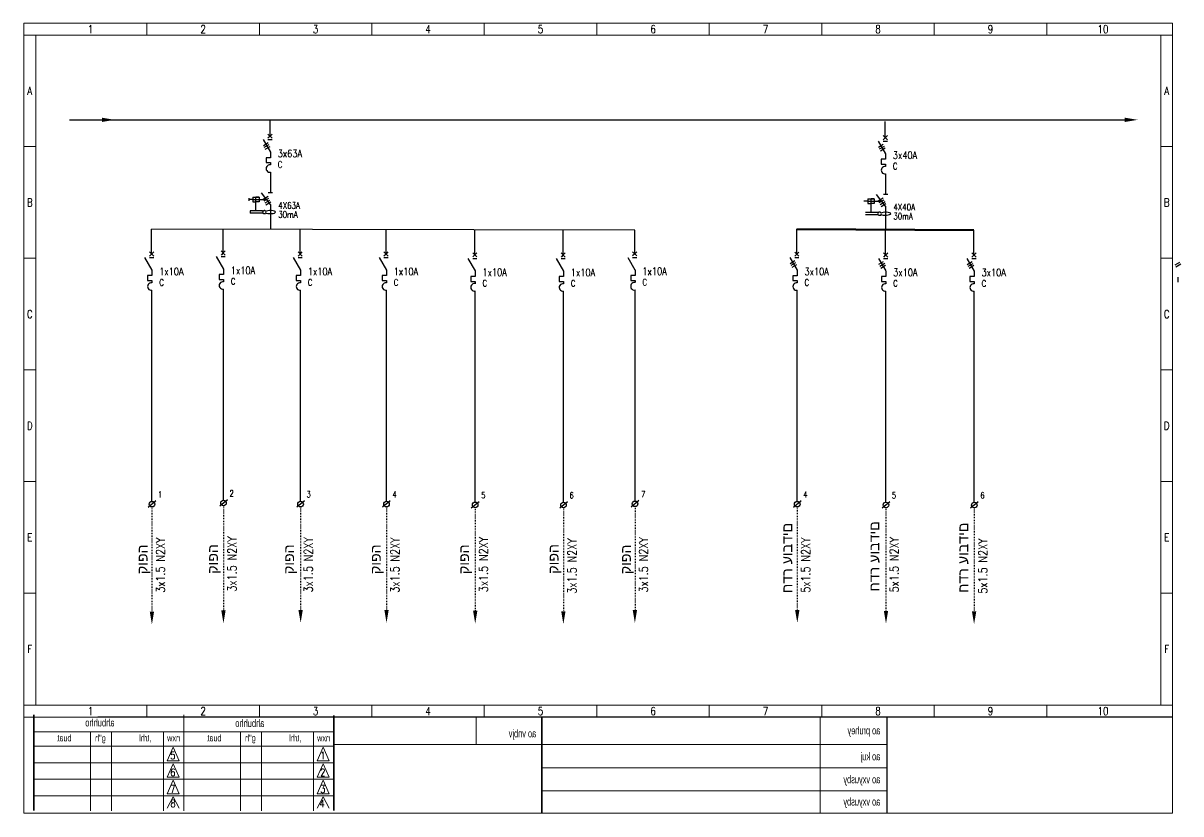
# Model space of a CAD drawing. Header units: millimetres. Extents: x 46170 to 87148, y 12751 to 40933.
# Drawn here: x 74062 to 78553, y 28488 to 31556 of the extents above; entities that cross this region are included whole.
import ezdxf
from ezdxf.enums import TextEntityAlignment as Align

# ---------------------------------------------------------------- set-up
doc = ezdxf.new("R2010")
doc.units = ezdxf.units.MM
doc.linetypes.add('ACAD_ISO03W100', pattern=[30, 12, -18])
doc.layers.add('A3', color=3, linetype='Continuous')
doc.styles.add('ROMANS', font='romans.shx')
doc.styles.get("Standard").update_dxf_attribs({"font": 'arial.ttf'})
doc.styles.add('TECHNO_M', font='techno_m.shx')

msp = doc.modelspace()

# ---------------------------------------------------------------- linework, layer by layer
at = {"color": 7, "linetype": 'ByBlock', "lineweight": 13, "ltscale": 2}
for p, q in [((74064, 28490.6), (74064, 31555.9)), ((74064, 31555.9), (78521.2, 31555.9)), ((74064, 28490.6), (74064, 31555.9)), ((74064, 31555.9), (78521.2, 31555.9)), ((78475.1, 31509.3), (78475.1, 28909.9)), ((74064, 28909.9), (78521.2, 28909.9)), ((74685, 28872.3), (74685, 28499.6)), ((75819.7, 28862.3), (75819.7, 28757.1)), ((77153.7, 28861.1), (77153.7, 28490.6)), ((74323.1, 28806.6), (74323.1, 28499.6)), ((74404.9, 28806.6), (74404.9, 28499.6)), ((74605.7, 28806.6), (74605.7, 28499.6)), ((74905, 28806.6), (74905, 28499.6)), ((74986.8, 28806.6), (74986.8, 28499.6)), ((75187.5, 28806.6), (75187.5, 28499.6))]:
    msp.add_line(p, q, dxfattribs=at)
at = {"color": 7, "linetype": 'ByBlock', "lineweight": 13}
for p, q in [((74541.6, 31555.9), (74541.6, 31509.3)), ((74541.6, 31555.9), (74541.6, 31509.3)), ((74541.6, 31555.9), (74541.6, 31509.3)), ((74541.6, 31555.9), (74541.6, 31509.3)), ((74978, 31555.9), (74978, 31509.3)), ((74978, 31555.9), (74978, 31509.3)), ((74978, 31555.9), (74978, 31509.3)), ((74978, 31555.9), (74978, 31509.3)), ((75414.4, 31555.9), (75414.4, 31509.3)), ((75414.4, 31555.9), (75414.4, 31509.3)), ((75414.4, 31555.9), (75414.4, 31509.3)), ((75414.4, 31555.9), (75414.4, 31509.3)), ((75850.8, 31555.9), (75850.8, 31509.3)), ((75850.8, 31555.9), (75850.8, 31509.3)), ((75850.8, 31555.9), (75850.8, 31509.3)), ((75850.8, 31555.9), (75850.8, 31509.3)), ((76287.2, 31555.9), (76287.2, 31509.3)), ((76287.2, 31555.9), (76287.2, 31509.3)), ((76287.2, 31555.9), (76287.2, 31509.3)), ((76287.2, 31555.9), (76287.2, 31509.3)), ((76723.6, 31555.9), (76723.6, 31509.3)), ((76723.6, 31555.9), (76723.6, 31509.3)), ((77160, 31555.9), (77160, 31509.3)), ((77160, 31555.9), (77160, 31509.3)), ((77596.4, 31555.9), (77596.4, 31509.3)), ((77596.4, 31555.9), (77596.4, 31509.3)), ((78032.8, 31555.9), (78032.8, 31509.3)), ((78032.8, 31555.9), (78032.8, 31509.3)), ((74064, 31509.3), (78521.2, 31509.3)), ((74064, 31076.7), (74110.1, 31076.7)), ((78475.1, 31076.7), (78521.2, 31076.7)), ((74064, 30643.5), (74110.1, 30643.5)), ((78475.1, 30643.5), (78521.2, 30643.5)), ((74064, 30210.4), (74110.1, 30210.4)), ((78475.1, 30210.4), (78521.2, 30210.4)), ((74064, 29777.2), (74110.1, 29777.2)), ((74064, 29777.2), (74110.1, 29777.2)), ((78475.1, 29777.2), (78521.2, 29777.2)), ((74064, 29344), (74110.1, 29344)), ((78475.1, 29344), (78521.2, 29344)), ((74541.6, 28909.9), (74541.6, 28863.3)), ((74541.6, 28909.9), (74541.6, 28863.3)), ((74541.6, 28909.9), (74541.6, 28863.3)), ((74541.6, 28909.9), (74541.6, 28863.3)), ((74978, 28909.9), (74978, 28863.3)), ((74978, 28909.9), (74978, 28863.3)), ((74978, 28909.9), (74978, 28863.3)), ((74978, 28909.9), (74978, 28863.3)), ((75414.4, 28909.9), (75414.4, 28863.3)), ((75414.4, 28909.9), (75414.4, 28863.3)), ((75414.4, 28909.9), (75414.4, 28863.3)), ((75414.4, 28909.9), (75414.4, 28863.3)), ((75850.8, 28909.9), (75850.8, 28863.3)), ((75850.8, 28909.9), (75850.8, 28863.3)), ((75850.8, 28909.9), (75850.8, 28863.3)), ((75850.8, 28909.9), (75850.8, 28863.3)), ((76287.2, 28909.9), (76287.2, 28863.3)), ((76287.2, 28909.9), (76287.2, 28863.3)), ((76287.2, 28909.9), (76287.2, 28863.3)), ((76287.2, 28909.9), (76287.2, 28863.3)), ((76723.6, 28909.9), (76723.6, 28863.3)), ((76723.6, 28909.9), (76723.6, 28863.3)), ((77160, 28909.9), (77160, 28863.3)), ((77160, 28909.9), (77160, 28863.3)), ((77596.4, 28909.9), (77596.4, 28863.3)), ((77596.4, 28909.9), (77596.4, 28863.3)), ((78032.8, 28909.9), (78032.8, 28863.3)), ((78032.8, 28909.9), (78032.8, 28863.3))]:
    msp.add_line(p, q, dxfattribs=at)
at = {"color": 7, "linetype": 'Continuous', "lineweight": 13}
for p, q in [((74110.1, 31509.3), (74110.1, 28909.9)), ((75266.9, 28806.6), (74103.1, 28806.6)), ((74685, 28806.6), (74685, 28806.6)), ((75266.9, 28806.6), (75266.9, 28806.6)), ((75266.9, 28750.2), (74103.1, 28750.2)), ((77413.1, 28757.1), (75266.9, 28757.1)), ((75266.9, 28686.1), (74103.1, 28686.1)), ((75266.9, 28622.1), (74103.1, 28622.1)), ((75266.9, 28558), (74103.1, 28558)), ((74685, 28558), (74685, 28558))]:
    msp.add_line(p, q, dxfattribs=at)
at = {"color": 0, "linetype": 'ByBlock', "ltscale": 2}
for p, q in [((74240.8, 31180.8), (78335.7, 31180.8)), ((75019.6, 31117.5), (75019.6, 31180.8)), ((77406.2, 31111.2), (77406.2, 31174.4)), ((74559.9, 30659.8), (74560.1, 30756.2)), ((76434.4, 30752.4), (74560.1, 30756.2)), ((74837.4, 30664.2), (74837.6, 30756.2)), ((75136.3, 30659.9), (75136.5, 30756.3)), ((75469.6, 30659.9), (75469.8, 30756.3)), ((75813.8, 30656.8), (75814, 30753.2)), ((76156.7, 30656.3), (76156.8, 30752.7)), ((76434.2, 30660.7), (76434.4, 30752.7)), ((77063.3, 30659.6), (77063.5, 30756)), ((77407.5, 30656.5), (77407.6, 30752.9)), ((77750.3, 30656), (77750.5, 30752.4))]:
    msp.add_line(p, q, dxfattribs=at)
at = {"color": 7, "linetype": 'ByBlock', "lineweight": -2}
for p, q in [((74992.6, 31103.8), (75020.7, 31055.1)), ((77379.2, 31097.5), (77407.3, 31048.8)), ((75020.8, 31055), (75020.8, 31033.9)), ((77407.4, 31048.7), (77407.4, 31027.5)), ((75020.8, 31033.9), (75004.1, 31033.9)), ((75004.1, 31033.9), (75004.1, 31014.6)), ((75004.1, 31014.6), (75020.8, 31014.6)), ((77407.4, 31027.5), (77390.7, 31027.5)), ((77390.7, 31027.5), (77390.7, 31008.3)), ((77390.7, 31008.3), (77407.4, 31008.3)), ((74936.9, 30877.3), (74936.9, 30865.8)), ((74955.1, 30871.5), (74936.9, 30871.5)), ((74952.6, 30880.6), (74976.7, 30880.6)), ((74952.6, 30880.6), (74952.6, 30862.5)), ((74952.6, 30862.5), (74964.7, 30862.5)), ((74955.1, 30871.5), (74974.3, 30871.5)), ((74964.7, 30827.2), (74964.7, 30880.6)), ((74976.7, 30880.6), (74964.7, 30880.6)), ((74964.7, 30877.8), (74964.7, 30879.1)), ((74964.7, 30865.2), (74964.7, 30864)), ((74976.7, 30862.5), (74964.7, 30862.5)), ((74974.3, 30871.5), (75005.8, 30871.5)), ((74976.7, 30880.6), (74976.7, 30862.5)), ((75021, 30851.6), (74986.1, 30897.3)), ((77341.7, 30865.2), (77323.5, 30865.2)), ((77339.3, 30874.3), (77363.3, 30874.3)), ((77339.3, 30874.3), (77339.3, 30856.1)), ((77341.7, 30865.2), (77360.9, 30865.2)), ((77351.3, 30820.9), (77351.3, 30874.3)), ((77363.3, 30874.3), (77351.3, 30874.3)), ((77351.3, 30871.5), (77351.3, 30872.8)), ((77351.3, 30858.9), (77351.3, 30857.6)), ((77360.9, 30865.2), (77392.4, 30865.2)), ((77363.3, 30874.3), (77363.3, 30856.1)), ((77407.7, 30845.3), (77372.7, 30891)), ((74990.4, 30827.2), (74942.7, 30827.2)), ((74942.7, 30827.2), (74942.7, 30818.5)), ((74990.4, 30818.5), (74942.7, 30818.5)), ((74990.4, 30824.5), (74990.4, 30827.2)), ((74992.1, 30824.5), (74990.4, 30824.5)), ((74992.1, 30821.2), (74990.4, 30821.2)), ((74990.4, 30821.2), (74990.4, 30818.5)), ((74992.1, 30826.9), (74992.1, 30824.5)), ((74992.1, 30818.7), (74992.1, 30821.2)), ((75002.4, 30825), (75002.4, 30828.1)), ((75002.4, 30820.7), (75002.4, 30817.6)), ((75002.4, 30820.7), (75002.4, 30817.6)), ((77377, 30820.9), (77329.4, 30820.9)), ((77339.3, 30856.1), (77351.3, 30856.1)), ((77363.3, 30856.1), (77351.3, 30856.1)), ((77377, 30818.1), (77377, 30820.9)), ((77378.7, 30818.1), (77377, 30818.1)), ((77378.7, 30814.9), (77377, 30814.9)), ((77377, 30814.9), (77377, 30812.1)), ((77378.7, 30820.6), (77378.7, 30818.1)), ((77378.7, 30812.4), (77378.7, 30814.9)), ((77389, 30818.6), (77389, 30821.7)), ((77389, 30814.4), (77389, 30811.3)), ((77389, 30814.4), (77389, 30811.3)), ((77377, 30812.1), (77329.4, 30812.1)), ((74532.9, 30646.1), (74561, 30597.4)), ((74810.4, 30650.5), (74838.5, 30601.8)), ((75109.3, 30646.2), (75137.4, 30597.5)), ((75442.7, 30646.2), (75470.8, 30597.5)), ((75786.8, 30643.1), (75814.9, 30594.5)), ((76129.7, 30642.7), (76157.8, 30594)), ((76407.2, 30647.1), (76435.3, 30598.4)), ((77036.3, 30645.9), (77064.4, 30597.3)), ((77380.5, 30642.8), (77408.6, 30594.2)), ((77723.3, 30642.4), (77751.5, 30593.7)), ((74561.1, 30597.3), (74561.1, 30576.1)), ((74838.7, 30601.7), (74838.7, 30580.5)), ((75137.6, 30597.4), (75137.6, 30576.3)), ((75470.9, 30597.4), (75470.9, 30576.3)), ((75815, 30594.3), (75815, 30573.2)), ((76157.9, 30593.9), (76157.9, 30572.7)), ((76435.4, 30598.3), (76435.4, 30577.1)), ((77064.6, 30597.1), (77064.6, 30576)), ((77408.7, 30594), (77408.7, 30572.9)), ((77751.6, 30593.6), (77751.6, 30572.4)), ((74561.1, 30576.1), (74544.4, 30576.1)), ((74544.4, 30576.1), (74544.4, 30556.9)), ((74544.4, 30556.9), (74561.1, 30556.9)), ((74838.7, 30580.5), (74821.9, 30580.5)), ((74821.9, 30580.5), (74821.9, 30561.3)), ((74821.9, 30561.3), (74838.7, 30561.3)), ((75137.6, 30576.3), (75120.8, 30576.3)), ((75120.8, 30576.3), (75120.8, 30557)), ((75120.8, 30557), (75137.6, 30557)), ((75470.9, 30576.3), (75454.2, 30576.3)), ((75454.2, 30576.3), (75454.2, 30557)), ((75454.2, 30557), (75470.9, 30557)), ((75815, 30573.2), (75798.3, 30573.2)), ((75798.3, 30573.2), (75798.3, 30553.9)), ((75798.3, 30553.9), (75815, 30553.9)), ((76157.9, 30572.7), (76141.2, 30572.7)), ((76141.2, 30572.7), (76141.2, 30553.5)), ((76141.2, 30553.5), (76157.9, 30553.5)), ((76435.4, 30577.1), (76418.7, 30577.1)), ((76418.7, 30577.1), (76418.7, 30557.9)), ((76418.7, 30557.9), (76435.4, 30557.9)), ((77064.6, 30576), (77047.8, 30576)), ((77047.8, 30576), (77047.8, 30556.7)), ((77047.8, 30556.7), (77064.6, 30556.7)), ((77408.7, 30572.9), (77392, 30572.9)), ((77392, 30572.9), (77392, 30553.6)), ((77392, 30553.6), (77408.7, 30553.6)), ((77751.6, 30572.4), (77734.8, 30572.4)), ((77734.8, 30572.4), (77734.8, 30553.2)), ((77734.8, 30553.2), (77751.6, 30553.2)), ((78541.1, 30570.6), (78541.1, 30551.4))]:
    msp.add_line(p, q, dxfattribs=at)
at = {"lineweight": -2}
for p, q in [((74993.7, 31081.4), (75012.1, 31092.2)), ((74997.2, 31074.2), (75016.2, 31085.2)), ((77380.3, 31075.1), (77398.8, 31085.9)), ((75000.8, 31066.7), (75019.8, 31077.8)), ((77383.8, 31067.8), (77402.8, 31078.9)), ((77387.4, 31060.4), (77406.4, 31071.5)), ((74992.8, 30873.3), (75011.8, 30884.4)), ((74996.3, 30866), (75015.3, 30877.1)), ((75000, 30858.5), (75018.9, 30869.6)), ((75003.6, 30851.1), (75022.5, 30862.2)), ((77379.4, 30866.9), (77398.4, 30878)), ((77383, 30859.6), (77401.9, 30870.7)), ((77386.6, 30852.2), (77405.5, 30863.3)), ((77390.2, 30844.8), (77409.1, 30855.8)), ((77037.5, 30623.5), (77055.9, 30634.3)), ((77041, 30616.3), (77059.9, 30627.4)), ((77044.6, 30608.8), (77063.5, 30619.9)), ((77381.6, 30620.4), (77400, 30631.2)), ((77385.1, 30613.2), (77404.1, 30624.3)), ((77388.7, 30605.7), (77407.7, 30616.8)), ((77724.5, 30620), (77742.9, 30630.8)), ((77728, 30612.7), (77746.9, 30623.8)), ((77731.6, 30605.2), (77750.5, 30616.3)), ((78530.7, 30618.2), (78549.1, 30629)), ((78534.2, 30610.9), (78553.2, 30622))]:
    msp.add_line(p, q, dxfattribs=at)
at = {"color": 7, "linetype": 'Continuous', "lineweight": -2}
for p, q in [((75011.3, 31103.8), (75027.9, 31103.8)), ((75011.4, 31125.7), (75027.8, 31109.3)), ((75019.6, 31117.5), (75011.4, 31109.3)), ((75019.6, 31117.5), (75027.8, 31125.7)), ((77397.9, 31097.5), (77414.5, 31097.5)), ((77398, 31119.4), (77414.4, 31103)), ((77406.2, 31111.2), (77398, 31103)), ((77406.2, 31111.2), (77414.4, 31119.4)), ((75020.8, 31014.6), (75020.8, 31005.7)), ((77407.4, 31008.3), (77407.4, 30999.4)), ((75029.4, 30897.3), (75012.7, 30897.3)), ((77416, 30891), (77399.3, 30891)), ((74551.7, 30668), (74568.1, 30651.6)), ((74559.9, 30659.8), (74551.7, 30651.6)), ((74551.7, 30646.1), (74568.2, 30646.1)), ((74559.9, 30659.8), (74568.1, 30668)), ((74829.2, 30672.4), (74845.6, 30656)), ((74837.4, 30664.2), (74829.2, 30656)), ((74829.2, 30650.5), (74845.7, 30650.5)), ((74837.4, 30664.2), (74845.6, 30672.4)), ((75128.1, 30668.1), (75144.5, 30651.7)), ((75136.3, 30659.9), (75128.1, 30651.7)), ((75128.1, 30646.2), (75144.6, 30646.2)), ((75136.3, 30659.9), (75144.5, 30668.1)), ((75461.4, 30646.2), (75478, 30646.2)), ((75461.5, 30668.1), (75477.8, 30651.7)), ((75469.6, 30659.9), (75461.5, 30651.7)), ((75469.6, 30659.9), (75477.8, 30668.1)), ((75805.6, 30665), (75822, 30648.6)), ((75813.8, 30656.8), (75805.6, 30648.6)), ((75805.6, 30643.1), (75822.1, 30643.1)), ((75813.8, 30656.8), (75822, 30665)), ((76148.4, 30642.7), (76165, 30642.7)), ((76148.5, 30664.5), (76164.9, 30648.1)), ((76156.7, 30656.3), (76148.5, 30648.1)), ((76156.7, 30656.3), (76164.9, 30664.5)), ((76426, 30668.9), (76442.4, 30652.5)), ((76434.2, 30660.7), (76426, 30652.5)), ((76426, 30647.1), (76442.5, 30647.1)), ((76434.2, 30660.7), (76442.4, 30668.9)), ((77055.1, 30667.8), (77071.5, 30651.4)), ((77063.3, 30659.6), (77055.1, 30651.4)), ((77055.1, 30645.9), (77071.6, 30645.9)), ((77063.3, 30659.6), (77071.5, 30667.8)), ((77399.2, 30642.8), (77415.8, 30642.8)), ((77399.3, 30664.7), (77415.7, 30648.3)), ((77407.5, 30656.5), (77399.3, 30648.3)), ((77407.5, 30656.5), (77415.7, 30664.7)), ((77742.1, 30664.2), (77758.5, 30647.8)), ((77750.3, 30656), (77742.1, 30647.8)), ((77742.1, 30642.4), (77758.6, 30642.4)), ((77750.3, 30656), (77758.5, 30664.2)), ((74561.1, 30556.9), (74561.1, 30548)), ((74838.7, 30561.3), (74838.7, 30552.4)), ((75137.6, 30557), (75137.6, 30548.1)), ((75470.9, 30557), (75470.9, 30548.1)), ((75815, 30553.9), (75815, 30545)), ((76157.9, 30553.5), (76157.9, 30544.6)), ((76435.4, 30557.9), (76435.4, 30549)), ((77064.6, 30556.7), (77064.6, 30547.8)), ((77408.7, 30553.6), (77408.7, 30544.7)), ((77751.6, 30553.2), (77751.6, 30544.3))]:
    msp.add_line(p, q, dxfattribs=at)
at = {"linetype": 'ByBlock', "ltscale": 2}
for p, q in [((75021, 30977.3), (75021, 30897.3)), ((77407.7, 30970.9), (77407.7, 30891)), ((75021, 30851.6), (75021, 30758.7)), ((77407.7, 30845.3), (77407.7, 30752.4)), ((74561.4, 29700.3), (74561.4, 30519.5)), ((74838.9, 29704.7), (74838.9, 30523.9)), ((75137.8, 29700.5), (75137.8, 30519.7)), ((75471.1, 29700.5), (75471.1, 30519.7)), ((75815.3, 29697.4), (75815.3, 30516.6)), ((76158.1, 29696.9), (76158.1, 30516.1)), ((76435.7, 29701.3), (76435.7, 30520.5)), ((77064.8, 29700.2), (77064.8, 30519.4)), ((77408.9, 29697.1), (77408.9, 30516.3)), ((77751.8, 29696.6), (77751.8, 30515.8))]:
    msp.add_line(p, q, dxfattribs=at)
at = {"lineweight": 53}
msp.add_line((77063.5, 30756), (77750.5, 30752.4), dxfattribs=at)
at = {"color": 7, "ltscale": 2}
for p, q in [((74576.3, 29702), (74546.4, 29677)), ((74853.9, 29706.4), (74824, 29681.4)), ((75152.8, 29702.1), (75122.9, 29677.2)), ((75486.1, 29702.1), (75456.2, 29677.2)), ((75830.2, 29699), (75800.3, 29674.1)), ((76173.1, 29698.6), (76143.2, 29673.6)), ((76450.6, 29703), (76420.7, 29678)), ((77079.8, 29701.8), (77049.9, 29676.9)), ((77423.9, 29698.7), (77394, 29673.8)), ((77766.8, 29698.3), (77736.9, 29673.3))]:
    msp.add_line(p, q, dxfattribs=at)
at = {"linetype": 'ACAD_ISO03W100', "ltscale": 0.2}
for p, q in [((74561.4, 29678.7), (74561.4, 29273)), ((74838.9, 29683.1), (74838.9, 29277.4)), ((75137.8, 29678.8), (75137.8, 29273.2)), ((75471.1, 29678.8), (75471.1, 29273.2)), ((75815.3, 29675.7), (75815.3, 29270.1)), ((76158.1, 29675.3), (76158.1, 29269.6)), ((76435.7, 29679.7), (76435.7, 29274)), ((77064.8, 29678.5), (77064.8, 29272.9)), ((77408.9, 29675.4), (77408.9, 29269.8)), ((77751.8, 29675), (77751.8, 29269.3))]:
    msp.add_line(p, q, dxfattribs=at)
at = {"color": 7, "lineweight": 13}
for p, q in [((74643.5, 28746.2), (74619.9, 28693.6)), ((74643.5, 28746.2), (74667, 28693.6)), ((75225.4, 28746.2), (75201.8, 28693.6)), ((75225.4, 28746.2), (75248.9, 28693.6)), ((74619.9, 28693.6), (74667, 28693.6)), ((74643.5, 28682.2), (74619.9, 28629.5)), ((74643.5, 28682.2), (74667, 28629.5)), ((75201.8, 28693.6), (75248.9, 28693.6)), ((75225.4, 28682.2), (75201.8, 28629.5)), ((75225.4, 28682.2), (75248.9, 28629.5)), ((74619.9, 28629.5), (74667, 28629.5)), ((74643.5, 28618.1), (74619.9, 28565.5)), ((74643.5, 28618.1), (74667, 28565.5)), ((75201.8, 28629.5), (75248.9, 28629.5)), ((75225.4, 28618.1), (75201.8, 28565.5)), ((75225.4, 28618.1), (75248.9, 28565.5)), ((74619.9, 28565.5), (74667, 28565.5)), ((74643.5, 28554.1), (74619.9, 28510.4)), ((74643.5, 28554.1), (74667, 28510.4)), ((75201.8, 28565.5), (75248.9, 28565.5)), ((75225.4, 28554.1), (75201.8, 28510.4)), ((75225.4, 28554.1), (75248.9, 28510.4))]:
    msp.add_line(p, q, dxfattribs=at)
at = {"color": 7, "lineweight": 13, "ltscale": 2}
for p, q in [((76074.1, 28665.9), (77413.1, 28665.9)), ((76074.1, 28577), (77413.1, 28577))]:
    msp.add_line(p, q, dxfattribs=at)
at = {"color": 7, "linetype": 'ByBlock', "lineweight": 13, "ltscale": 2}
for points in [[(74064, 28490.6), (78521.2, 28490.6), (78521.2, 31555.9), (74064, 31555.9)], [(74064, 31555.9), (78521.2, 31555.9), (78521.2, 28490.6), (74064, 28490.6)], [(74064, 28490.6), (78521.2, 28490.6), (78521.2, 31555.9), (74064, 31555.9)], [(74064, 31555.9), (78521.2, 31555.9), (78521.2, 28490.6), (74064, 28490.6)], [(74064, 28909.9), (78521.2, 28909.9), (78521.2, 28863.3), (74064, 28863.3)]]:
    msp.add_lwpolyline(points, close=True, dxfattribs=at)
at = {"color": 7, "linetype": 'ByBlock', "lineweight": 13, "ltscale": 2, "const_width": 5}
msp.add_lwpolyline([(74064, 28863.3), (78521.2, 28863.3), (78521.2, 28863.3), (74064, 28863.3)], close=True, dxfattribs=at)
at = {"color": 7, "ltscale": 2}
for centre in [(74561.4, 29689.5), (74838.9, 29693.9), (75137.8, 29689.6), (75471.1, 29689.6), (75815.3, 29686.6), (76158.1, 29686.1), (76435.7, 29690.5), (77064.8, 29689.4), (77408.9, 29686.3), (77751.8, 29685.8)]:
    msp.add_circle(centre, 10.8, dxfattribs=at)
at = {"color": 7, "linetype": 'ByBlock', "lineweight": -2}
for centre, radius, start, end in [((75018.5, 30991.5), 14.4, 80.8849, 280.1182), ((77405.1, 30985.1), 14.4, 80.8849, 280.1182), ((74998.2, 30818.3), 10.6, 66.8973, 125.6982), ((74998.2, 30827.3), 10.6, 234.3018, 293.1027), ((77384.9, 30812), 10.6, 66.8973, 125.6982), ((77384.9, 30821), 10.6, 234.3018, 293.1027), ((74558.8, 30533.8), 14.4, 80.8849, 280.1182), ((74836.4, 30538.2), 14.4, 80.8849, 280.1182), ((75135.3, 30533.9), 14.4, 80.8849, 280.1182), ((75468.6, 30533.9), 14.4, 80.8849, 280.1182), ((75812.7, 30530.8), 14.4, 80.8849, 280.1182), ((76155.6, 30530.3), 14.4, 80.8849, 280.1182), ((76433.1, 30534.7), 14.4, 80.8849, 280.1182), ((77062.3, 30533.6), 14.4, 80.8849, 280.1182), ((77406.4, 30530.5), 14.4, 80.8849, 280.1182), ((77749.3, 30530), 14.4, 80.8849, 280.1182)]:
    msp.add_arc(centre, radius, start, end, dxfattribs=at)
for centre in [(75021, 30822.8), (77407.7, 30816.5)]:
    msp.add_ellipse(centre, major_axis=(-20, 0), ratio=0.292341, start_param=0.37335, end_param=5.909835, dxfattribs=at)
at = {"color": 7, "linetype": 'ByBlock', "lineweight": -2, "ltscale": 30}
for points in [[(74366.9, 31189.1), (74416.9, 31180.8), (74366.9, 31172.4)], [(78335.7, 31189.1), (78385.7, 31180.8), (78335.7, 31172.4)], [(74569.4, 29272.6), (74561.1, 29222.6), (74552.7, 29272.6)], [(74846.9, 29277), (74838.6, 29227), (74830.3, 29277)], [(75146.4, 29278.7), (75138.1, 29228.7), (75129.7, 29278.7)], [(75479.7, 29278.7), (75471.4, 29228.7), (75463, 29278.7)], [(75823.8, 29275.6), (75815.5, 29225.6), (75807.2, 29275.6)], [(76165.7, 29273.8), (76157.4, 29223.8), (76149, 29273.8)], [(76443.2, 29278.2), (76434.9, 29228.2), (76426.6, 29278.2)], [(77073.4, 29278.4), (77065.1, 29228.4), (77056.7, 29278.4)], [(77417.5, 29275.3), (77409.2, 29225.3), (77400.9, 29275.3)], [(77759.4, 29273.5), (77751, 29223.5), (77742.7, 29273.5)]]:
    msp.add_solid(points, dxfattribs=at)
at = {"layer": 'A3', "color": 7, "lineweight": 13, "const_width": 5.63}
for points in [[(74103.1, 28499.6), (74103.1, 28872.3)], [(75266.9, 28499.6), (75266.9, 28870.2)], [(76074.1, 28490.6), (76074.1, 28864.8)], [(77413.1, 28490.6), (77413.1, 28862)]]:
    msp.add_lwpolyline(points, dxfattribs=at)

# ---------------------------------------------------------------- texts
at = {"color": 7, "lineweight": 13, "style": 'ROMANS', "width": 0.8}
for s, height, p in [('1', 31.1, (74323.4, 31532.6)), ('1', 31.1, (74323.4, 31532.6)), ('1', 31.1, (74323.4, 31532.6)), ('1', 31.1, (74323.4, 31532.6)), ('2', 31.1, (74759.8, 31532.6)), ('2', 31.1, (74759.8, 31532.6)), ('2', 31.1, (74759.8, 31532.6)), ('2', 31.1, (74759.8, 31532.6)), ('3', 31.1, (75196.2, 31532.6)), ('3', 31.1, (75196.2, 31532.6)), ('3', 31.1, (75196.2, 31532.6)), ('3', 31.1, (75196.2, 31532.6)), ('4', 31.1, (75632.6, 31532.6)), ('4', 31.1, (75632.6, 31532.6)), ('4', 31.1, (75632.6, 31532.6)), ('4', 31.1, (75632.6, 31532.6)), ('5', 31.1, (76069, 31532.6)), ('5', 31.1, (76069, 31532.6)), ('5', 31.1, (76069, 31532.6)), ('5', 31.1, (76069, 31532.6)), ('6', 31.1, (76505.4, 31532.6)), ('6', 31.1, (76505.4, 31532.6)), ('7', 31.1, (76941.8, 31532.6)), ('7', 31.1, (76941.8, 31532.6)), ('8', 31.1, (77378.2, 31532.6)), ('8', 31.1, (77378.2, 31532.6)), ('9', 31.1, (77814.6, 31532.6)), ('9', 31.1, (77814.6, 31532.6)), ('10', 31.06, (78251, 31532.6)), ('10', 31.06, (78251, 31532.6)), ('A', 30.7, (74087.2, 31293.2)), ('A', 30.7, (78498.3, 31293.2)), ('B', 30.7, (74087.2, 30860.1)), ('B', 30.7, (78498.3, 30860.1)), ('C', 30.7, (74087.2, 30426.9)), ('C', 30.7, (78498.3, 30426.9)), ('D', 30.7, (74087.2, 29993.8)), ('D', 30.7, (78498.3, 29993.8)), ('E', 30.7, (74087.2, 29560.6)), ('E', 30.7, (78498.3, 29560.6)), ('F', 30.7, (74087.2, 29127.5)), ('F', 30.7, (78498.3, 29127.5)), ('1', 31.1, (74323.4, 28886.6)), ('1', 31.1, (74323.4, 28886.6)), ('1', 31.1, (74323.4, 28886.6)), ('1', 31.1, (74323.4, 28886.6)), ('2', 31.1, (74759.8, 28886.6)), ('2', 31.1, (74759.8, 28886.6)), ('2', 31.1, (74759.8, 28886.6)), ('2', 31.1, (74759.8, 28886.6)), ('3', 31.1, (75196.2, 28886.6)), ('3', 31.1, (75196.2, 28886.6)), ('3', 31.1, (75196.2, 28886.6)), ('3', 31.1, (75196.2, 28886.6)), ('4', 31.1, (75632.6, 28886.6)), ('4', 31.1, (75632.6, 28886.6)), ('4', 31.1, (75632.6, 28886.6)), ('4', 31.1, (75632.6, 28886.6)), ('5', 31.1, (76069, 28886.6)), ('5', 31.1, (76069, 28886.6)), ('5', 31.1, (76069, 28886.6)), ('5', 31.1, (76069, 28886.6)), ('6', 31.1, (76505.4, 28886.6)), ('6', 31.1, (76505.4, 28886.6)), ('7', 31.1, (76941.8, 28886.6)), ('7', 31.1, (76941.8, 28886.6)), ('8', 31.1, (77378.2, 28886.6)), ('8', 31.1, (77378.2, 28886.6)), ('9', 31.1, (77814.6, 28886.6)), ('9', 31.1, (77814.6, 28886.6)), ('10', 31.06, (78251, 28886.6)), ('10', 31.06, (78251, 28886.6))]:
    msp.add_text(s, height=height, dxfattribs=at).set_placement(p, align=Align.MIDDLE)
at = {"color": 7, "lineweight": -2, "style": 'ROMANS', "width": 0.8}
for s, height, p in [('3x63A', 29, (75049.3, 31035.3, -75649.1)), ('3x40A', 29, (77435.9, 31028.9, -75649.1)), ('C', 25, (75049.3, 30994.9, -75649.1)), ('C', 25, (77435.9, 30988.6, -75649.1)), ('4X63A', 25, (75051.5, 30835.9, -75649.1)), ('30mA', 25, (75051.2, 30800.7, -75649.1)), ('30mA', 25, (77437.8, 30794.4, -75649.1)), ('4X40A', 25, (77438.1, 30829.6, -75649.1)), ('1x10A', 29, (74589.7, 30577.6, -75649.1)), ('1x10A', 29, (74867.2, 30582, -75649.1)), ('1x10A', 29, (75166.1, 30577.7, -75649.1)), ('1x10A', 29, (75499.4, 30577.7, -75649.1)), ('1x10A', 29, (75843.6, 30574.6, -75649.1)), ('1x10A', 29, (76186.4, 30574.1, -75649.1)), ('1x10A', 29, (76464, 30578.5, -75649.1)), ('3x10A', 29, (77093.1, 30577.4, -75649.1)), ('3x10A', 29, (77437.2, 30574.3, -75649.1)), ('3x10A', 29, (77780.1, 30573.8, -75649.1)), ('C', 25, (74589.7, 30537.2, -75649.1)), ('C', 25, (74867.2, 30541.6, -75649.1)), ('C', 25, (75166.1, 30537.3, -75649.1)), ('C', 25, (75499.4, 30537.3, -75649.1)), ('C', 25, (75843.6, 30534.2, -75649.1)), ('C', 25, (76186.4, 30533.7, -75649.1)), ('C', 25, (76464, 30538.1, -75649.1)), ('C', 25, (77093.1, 30537, -75649.1)), ('C', 25, (77437.2, 30533.9, -75649.1)), ('C', 25, (77780.1, 30533.4, -75649.1))]:
    msp.add_text(s, height=height, dxfattribs=at).set_placement(p)
at = {"color": 7, "lineweight": 13, "style": 'ROMANS', "width": 0.8}
for s, height, p in [('1', 24, (74584.7, 29715.2, -75649.1)), ('2', 24, (74862.2, 29719.6, -75649.1)), ('3', 24, (75161.1, 29715.3, -75649.1)), ('4', 24, (75494.4, 29715.3, -75649.1)), ('5', 24, (75838.6, 29712.2, -75649.1)), ('6', 24, (76181.4, 29711.7, -75649.1)), ('7', 24, (76459, 29716.1, -75649.1)), ('4', 24, (77088.1, 29715, -75649.1)), ('5', 24, (77432.2, 29711.9, -75649.1)), ('6', 24, (77775.1, 29711.4, -75649.1)), ('5', 29, (74632.4, 28699.7)), ('1', 29, (75214.2, 28699.7)), ('6', 29, (74632.4, 28633.8)), ('2', 29, (75214.2, 28633.8)), ('7', 29, (74632.4, 28569.5)), ('3', 29, (75214.2, 28569.5)), ('8', 29, (74633.2, 28513.6)), ('4', 29, (75211.3, 28513.6))]:
    msp.add_text(s, height=height, dxfattribs=at).set_placement(p)
at = {"color": 7, "lineweight": -2, "style": 'ROMANS', "width": 0.8}
for s, p in [('3x1.5 N2XY', (74611.4, 29345.6, -82790.4)), ('3x1.5 N2XY', (74889, 29350, -82790.4)), ('3x1.5 N2XY', (75185, 29347, -82790.4)), ('3x1.5 N2XY', (75521.2, 29345.9, -82790.4)), ('3x1.5 N2XY', (75864.4, 29347.7, -82790.4)), ('3x1.5 N2XY', (76208.2, 29342.2, -82790.4)), ('3x1.5 N2XY', (76485.7, 29346.6, -82790.4)), ('5x1.5 N2XY', (77114.9, 29345.6, -82790.4)), ('5x1.5 N2XY', (77458, 29347.4, -82790.4)), ('5x1.5 N2XY', (77801.9, 29341.9, -82790.4))]:
    msp.add_text(s, height=34.2, rotation=90, dxfattribs=at).set_placement(p)
at = {"color": 7, "lineweight": 13, "style": 'TECHNO_M', "text_generation_flag": 2}
for s, height, width, p in [('ahbuhho', 29, 0.7, (74415.6, 28827)), ('ahbuhho', 29, 0.7, (74997.5, 28824.8)), ('buat', 25.81, 0.8, (74249.2, 28769.2)), ('g"h', 25.81, 0.8, (74382, 28769.2)), (',trhl', 25.81, 0.8, (74558.7, 28769.2)), ('buat', 25.81, 0.8, (74831.1, 28769.2)), ('g"h', 25.81, 0.8, (74963.9, 28769.2)), (',trhl', 25.81, 0.8, (75140.5, 28769.2)), ('ao vnbjv ', 30, 0.8, (76052, 28784.7)), ('ao pruhey', 30, 0.8, (77387.1, 28796.2)), ('nxw', 25.81, 0.8, (74670.4, 28769.2)), ('nxw', 25.81, 0.8, (75252.3, 28769.2)), ('ao kuj', 30, 0.8, (77387.1, 28695.7)), ('ao vxyusby', 30, 0.8, (77387.1, 28606.5)), ('ao vxyusby', 30, 0.8, (77387.1, 28520.1))]:
    msp.add_text(s, height=height, dxfattribs=dict(at, width=width)).set_placement(p)
at = {"char_height": 39.38, "attachment_point": 1, "rotation": 90}
for s, insert in [('חדר עובדים', (77006, 29344.5)), ('חדר עובדים', (77344.1, 29350.3)), ('חדר עובדים', (77689.2, 29345)), ('קופה', (74504.8, 29418)), ('קופה', (74778.1, 29419.3)), ('קופה', (75073.4, 29418.2)), ('קופה', (75409.6, 29418.2)), ('קופה', (75752.4, 29418.2)), ('קופה', (76099.3, 29419.5)), ('קופה', (76380.2, 29417.3))]:
    msp.add_mtext_dynamic_manual_height_columns(s, width=4250.721, gutter_width=196.9, heights=[0], dxfattribs=dict(at, insert=insert))

doc.saveas('drawing.dxf')
